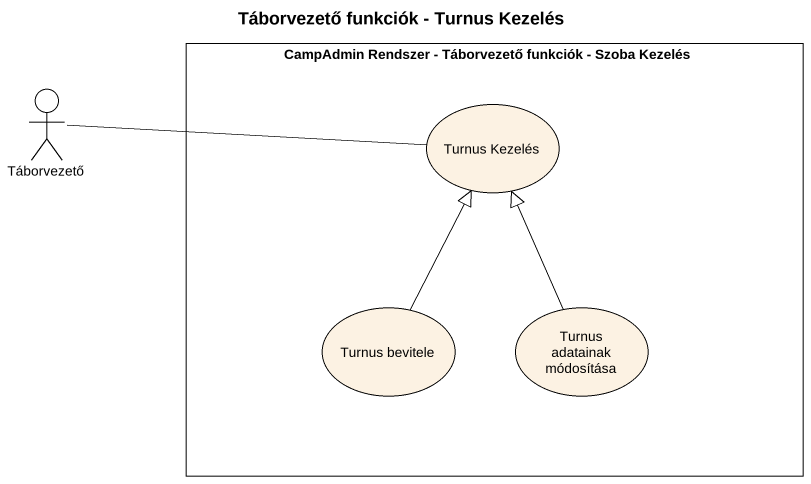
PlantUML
@startuml
title Táborvezető funkciók - Turnus Kezelés
rectangle "CampAdmin Rendszer - Táborvezető funkciók - Szoba Kezelés" as CampAdmin_Rendszer {
  usecase "Turnus Kezelés" as Turnus_Kezelés
  usecase "Turnus bevitele" as Turnus_bevitele
  usecase "Turnus adatainak módosítása" as Turnus_adatainak_módosítása
}
actor Táborvezető
Táborvezető -right- Turnus_Kezelés
Turnus_bevitele -up-|> Turnus_Kezelés
Turnus_adatainak_módosítása -up-|> Turnus_Kezelés
@enduml
